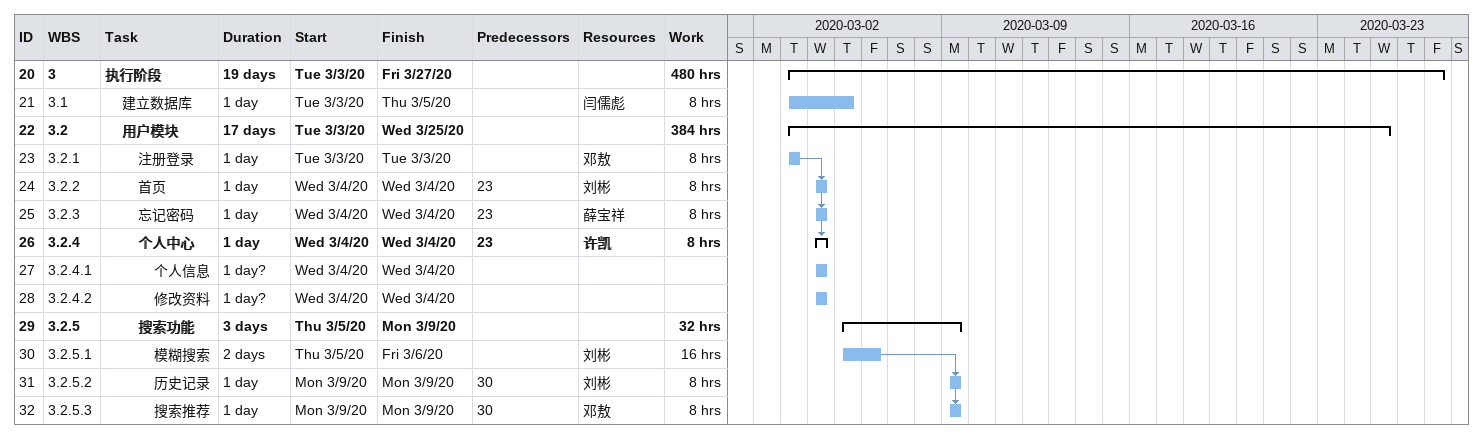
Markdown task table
| ID | WBS | Task | Duration | Start | Finish | Predecessors | Resources | Work (h) |
|---|---|---|---|---|---|---|---|---|
| 20 | 3 | **执行阶段** | 19d | 2020-03-03 | 2020-03-27 |  |  | 480 |
| 21 | 3.1 | 建立数据库 | 1d | 2020-03-03 | 2020-03-05 |  | 闫儒彪 | 8 |
| 22 | 3.2 | **用户模块** | 17d | 2020-03-03 | 2020-03-25 |  |  | 384 |
| 23 | 3.2.1 | 注册登录 | 1d | 2020-03-03 | 2020-03-03 |  | 邓敖 | 8 |
| 24 | 3.2.2 | 首页 | 1d | 2020-03-04 | 2020-03-04 | 23 | 刘彬 | 8 |
| 25 | 3.2.3 | 忘记密码 | 1d | 2020-03-04 | 2020-03-04 | 23 | 薛宝祥 | 8 |
| 26 | 3.2.4 | **个人中心** | 1d | 2020-03-04 | 2020-03-04 | 23 | 许凯 | 8 |
| 27 | 3.2.4.1 | 个人信息 | 1d? | 2020-03-04 | 2020-03-04 |  |  |  |
| 28 | 3.2.4.2 | 修改资料 | 1d? | 2020-03-04 | 2020-03-04 |  |  |  |
| 29 | 3.2.5 | **搜索功能** | 3d | 2020-03-05 | 2020-03-09 |  |  | 32 |
| 30 | 3.2.5.1 | 模糊搜索 | 2d | 2020-03-05 | 2020-03-06 |  | 刘彬 | 16 |
| 31 | 3.2.5.2 | 历史记录 | 1d | 2020-03-09 | 2020-03-09 | 30 | 刘彬 | 8 |
| 32 | 3.2.5.3 | 搜索推荐 | 1d | 2020-03-09 | 2020-03-09 | 30 | 邓敖 | 8 |
